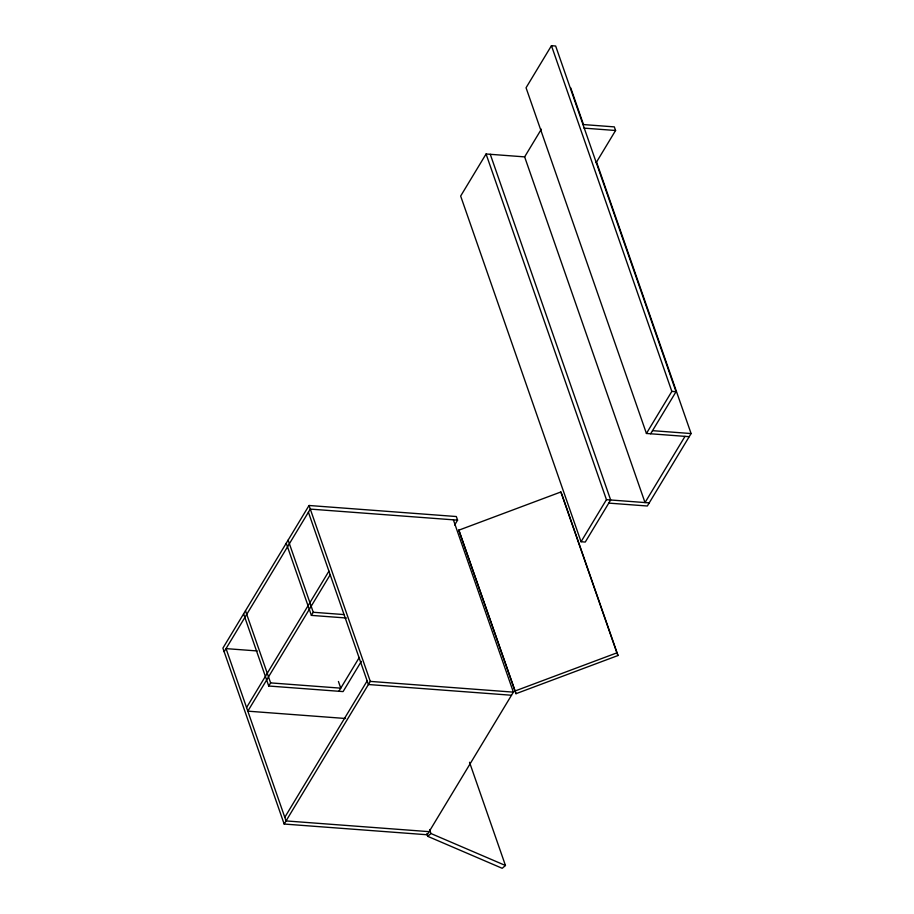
<?xml version="1.0" encoding="UTF-8"?>
<svg xmlns="http://www.w3.org/2000/svg" width="914" height="914" viewBox="0 0 914 914"><rect width="100%" height="100%" fill="white"/><g stroke="black" fill="none" stroke-linecap="round" stroke-linejoin="round"><path stroke-width="1.37" d="M524.716 156.888L486.065 153.986L460.656 196.053L581.041 541.739L585.257 542.059L610.655 499.992L490.27 154.295M650.642 433.773L676.04 391.706L555.655 46.02L551.45 45.7L526.053 87.767L646.427 433.464L689.213 436.675M454.646 525.024L457.583 520.146L456.326 516.536L309.035 505.488L222.902 648.129L284.163 824.04L427.249 834.768L513.382 692.138L453.378 519.826M224.159 651.728L310.292 509.098L457.583 520.146M541.362 129.182L524.636 156.877L645.021 502.574L685.009 436.355M246.563 707.55L328.937 571.147M330.194 574.757L247.82 711.161L345.572 718.495M361.327 661.37L343.081 691.59L268.727 686.014L270.613 682.895L245.478 610.735M346.452 618.013L311.388 615.385L313.262 612.266L288.139 540.105M596.111 162.749L615.579 130.496L614.322 126.886L582.709 124.51M338.877 691.281L359.316 657.429M284.791 817.31L367.154 680.907M284.163 824.04L370.296 681.398L309.035 505.488M581.041 541.739L606.45 499.672L486.065 153.986M646.427 433.464L671.836 391.398L551.45 45.7M596.476 161.847L691.098 433.556L647.352 506.002L608.77 503.111M427.729 836.333L430.974 833.534L505.465 865.501L502.209 868.3L427.729 836.333L426.792 833.648M458.851 530.166L560.865 491.983L561.984 494.634L618.013 655.509L515.999 693.692L458.851 530.166L515.999 693.692M514.879 691.053L616.893 652.859L618.013 655.509M583.966 128.12L615.579 130.496M671.836 391.398L676.04 391.706M652.516 430.665L691.098 433.556M606.45 499.672L649.226 502.883M313.262 612.266L344.121 614.585M257.222 650.951L226.044 648.62L286.048 820.921L429.123 831.66M370.296 681.398L513.382 692.138M511.497 695.246L368.411 684.517L308.406 512.206M270.613 682.895L340.751 688.162L338.431 681.478M570.713 87.858L583.361 124.178M560.865 491.983L616.893 652.859M469.522 762.276L505.465 865.501M429.58 829.512L430.974 833.534M286.253 543.213L311.388 615.385M243.604 613.842L268.727 686.014"/></g></svg>
